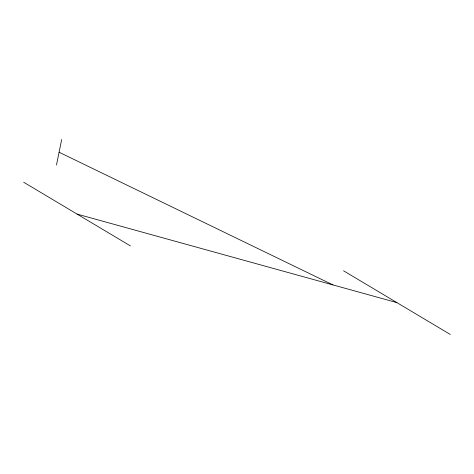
<?xml version="1.0" encoding="UTF-8"?>
<svg xmlns="http://www.w3.org/2000/svg" width="474" height="474" viewBox="0 0 474 474"><rect width="100%" height="100%" fill="white"/><g stroke="black" fill="none" stroke-linecap="round" stroke-linejoin="round"><path stroke-width="0.71" d="M56.495 164.946L61.673 139.534M77.072 214.094L396.928 302.631M59.084 152.243L332.955 284.921M343.549 270.79L450.3 334.466M23.7 182.259L130.451 245.929"/></g></svg>
